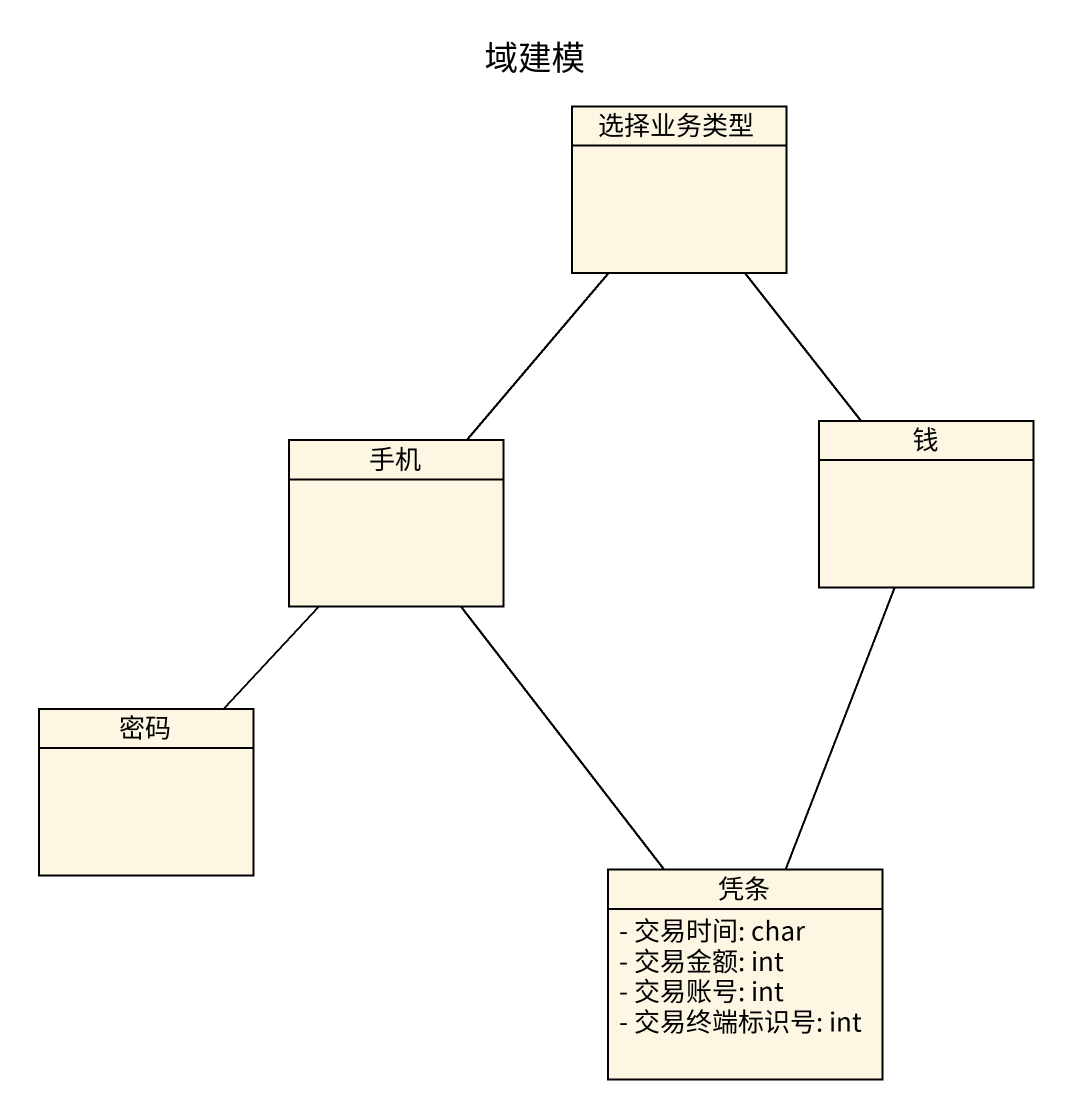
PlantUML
@startuml
title 域建模
hide circle
hide empty members
skinparam classAttributeIconSize 0
class 选择业务类型
class 手机
class 钱
class 密码
class 凭条 {
  - 交易时间: char
  - 交易金额: int
  - 交易账号: int
  - 交易终端标识号: int
}
选择业务类型 -- 手机
选择业务类型 -- 钱
手机 -- 密码
手机 -- 凭条
钱 -- 凭条
@enduml
